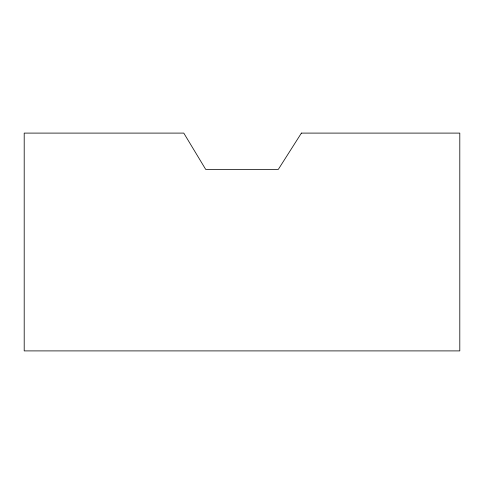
<?xml version="1.0" encoding="UTF-8"?>
<svg xmlns="http://www.w3.org/2000/svg" width="484" height="484" viewBox="0 0 484 484"><rect width="100%" height="100%" fill="white"/><g stroke="black" fill="none" stroke-linecap="round" stroke-linejoin="round"><path stroke-width="0.73" d="M301.405 133.1L278.3 169.4L205.7 169.4L183.787 133.1L24.2 133.1L24.2 350.9L459.8 350.9L459.8 133.1L301.405 133.1"/></g></svg>
